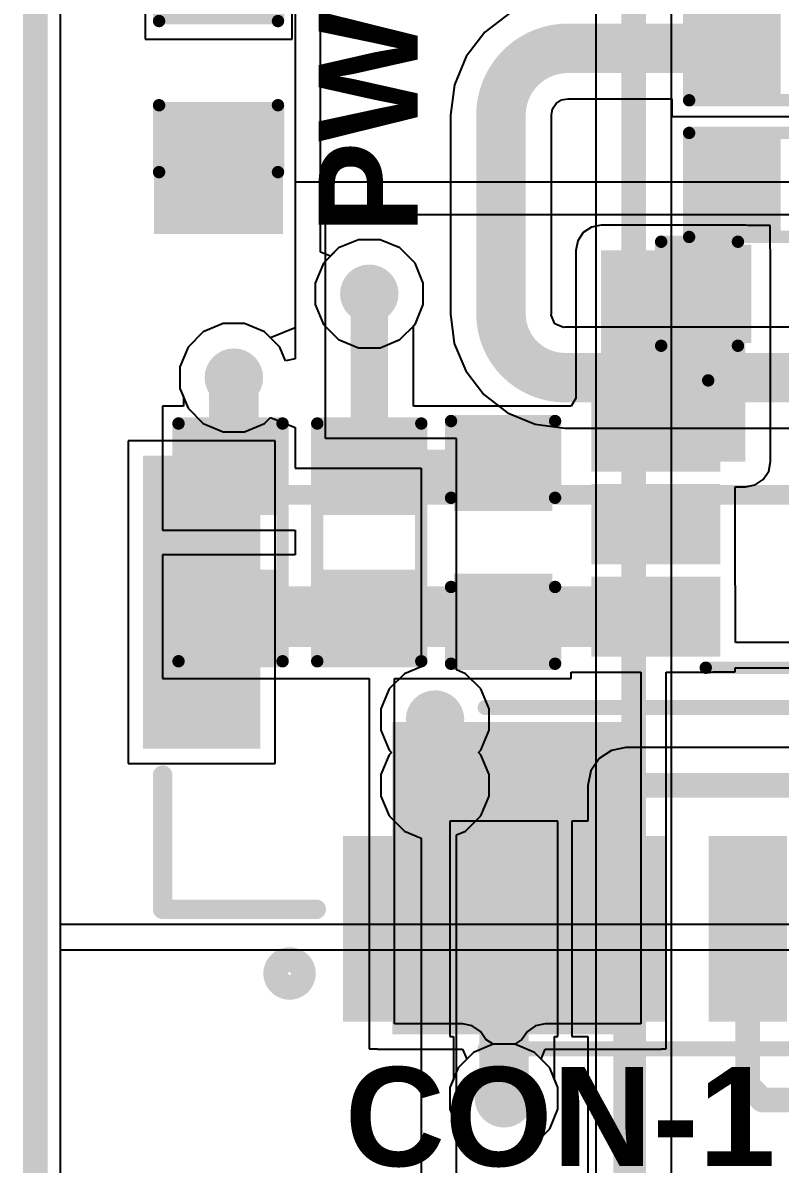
# Model space of a CAD drawing. Header units: inches. Extents: x -0.01 to 2.44, y -0.01 to 2.26.
# Drawn here: x -0.005 to 0.3007, y 0.9184 to 1.3793 of the extents above; entities that cross this region are included whole.
import ezdxf

# ---------------------------------------------------------------- set-up
doc = ezdxf.new("R2010")
doc.units = ezdxf.units.IN
doc.header["$MEASUREMENT"] = 0
for name, color, linetype in [('Board Outline', 216, 'Continuous'), ('Bottom Layer', 5, 'Continuous'), ('Bottom Overlay', 54, 'Continuous'), ('Bottom Paste', 16, 'Continuous'), ('Bottom Solder', 6, 'Continuous'), ('GROUND', 16, 'Continuous'), ('POWER', 76, 'Continuous'), ('SIGNAL1', 90, 'Continuous'), ('SIGNAL2', 156, 'Continuous'), ('Top Layer', 1, 'Continuous'), ('Top Overlay', 2, 'Continuous'), ('Top Paste', 8, 'Continuous'), ('Top Solder', 216, 'Continuous'), ('Via Holes', 16, 'Continuous')]:
    doc.layers.add(name, color=color, linetype=linetype)
doc.styles.add('Arial_Bold', font='', dxfattribs={"height": 0.2})
doc.styles.get('Arial_Bold').set_extended_font_data('Arial', bold=True)

# ---------------------------------------------------------------- blocks, each defined once
blk = doc.blocks.new('C____C_B_26')
at = {"layer": 'Bottom Layer'}
for points in [[(-0.1535433, 0.0590551), (-0.0590551, 0.0590551), (-0.0590551, -0.0590551), (-0.1535433, -0.0590551)], [(0.0590551, 0.0590551), (0.1535433, 0.0590551), (0.1535433, -0.0590551), (0.0590551, -0.0590551)]]:
    blk.add_hatch(color=5, dxfattribs=at).paths.add_polyline_path(points)
at = {"layer": 'Bottom Paste'}
for points in [[(-0.1535433, 0.0590551), (-0.0590551, 0.0590551), (-0.0590551, -0.0590551), (-0.1535433, -0.0590551)], [(0.0590551, 0.0590551), (0.1535433, 0.0590551), (0.1535433, -0.0590551), (0.0590551, -0.0590551)]]:
    blk.add_hatch(color=16, dxfattribs=at).paths.add_polyline_path(points)
at = {"layer": 'Bottom Solder'}
for points in [[(-0.1575433, 0.0630551), (-0.0550551, 0.0630551), (-0.0550551, -0.0630551), (-0.1575433, -0.0630551)], [(0.0550551, 0.0630551), (0.1575433, 0.0630551), (0.1575433, -0.0630551), (0.0550551, -0.0630551)]]:
    blk.add_hatch(color=6, dxfattribs=at).paths.add_polyline_path(points)
at = {"layer": 'Bottom Overlay'}
for points, const_width in [([(0.1200787, 0.0688976), (-0.1190974, 0.0688976)], 0.006), ([(-0.1759292, 0.0090157), (-0.1759292, -0.0169843)], 0.005), ([(-0.1629292, -0.0029843), (-0.1889292, -0.0029843)], 0.005), ([(0.1200787, -0.0688976), (-0.1190974, -0.0688976)], 0.006)]:
    blk.add_lwpolyline(points, dxfattribs=dict(at, const_width=const_width))
for points, const_width in [([(-0.1205974, 0.0688976, 1), (-0.1175974, 0.0688976, 1)], 0.003), ([(0.1185787, 0.0688976, 1), (0.1215787, 0.0688976, 1)], 0.003), ([(-0.1771792, 0.0090157, 1), (-0.1746792, 0.0090157, 1)], 0.0025), ([(-0.1901792, -0.0029843, 1), (-0.1876792, -0.0029843, 1)], 0.0025), ([(-0.1641792, -0.0029843, 1), (-0.1616792, -0.0029843, 1)], 0.0025), ([(-0.1771792, -0.0169843, 1), (-0.1746792, -0.0169843, 1)], 0.0025), ([(-0.1205974, -0.0688976, 1), (-0.1175974, -0.0688976, 1)], 0.003), ([(0.1185787, -0.0688976, 1), (0.1215787, -0.0688976, 1)], 0.003)]:
    blk.add_lwpolyline(points, format="xyb", close=True, dxfattribs=dict(at, const_width=const_width))
blk = doc.blocks.new('SOT_23_6_THIN_B_33')
at = {"layer": 'Bottom Layer'}
for points in [[(-0.07322825, 0.0496063), (-0.02913375, 0.0496063), (-0.02913375, 0.0251969), (-0.07322825, 0.0251969)], [(0.02913395, 0.0496063), (0.07322845, 0.0496063), (0.07322845, 0.0251969), (0.02913395, 0.0251969)], [(-0.07322825, 0.0122047), (-0.02913375, 0.0122047), (-0.02913375, -0.0122047), (-0.07322825, -0.0122047)], [(0.02913395, 0.0122047), (0.07322845, 0.0122047), (0.07322845, -0.0122047), (0.02913395, -0.0122047)], [(-0.07322825, -0.0251969), (-0.02913375, -0.0251969), (-0.02913375, -0.0496063), (-0.07322825, -0.0496063)], [(0.02913395, -0.0251969), (0.07322845, -0.0251969), (0.07322845, -0.0496063), (0.02913395, -0.0496063)]]:
    blk.add_hatch(color=5, dxfattribs=at).paths.add_polyline_path(points)
at = {"layer": 'Bottom Paste'}
for points in [[(-0.07322825, 0.0496063), (-0.02913375, 0.0496063), (-0.02913375, 0.0251969), (-0.07322825, 0.0251969)], [(0.02913395, 0.0496063), (0.07322845, 0.0496063), (0.07322845, 0.0251969), (0.02913395, 0.0251969)], [(-0.07322825, 0.0122047), (-0.02913375, 0.0122047), (-0.02913375, -0.0122047), (-0.07322825, -0.0122047)], [(0.02913395, 0.0122047), (0.07322845, 0.0122047), (0.07322845, -0.0122047), (0.02913395, -0.0122047)], [(-0.07322825, -0.0251969), (-0.02913375, -0.0251969), (-0.02913375, -0.0496063), (-0.07322825, -0.0496063)], [(0.02913395, -0.0251969), (0.07322845, -0.0251969), (0.07322845, -0.0496063), (0.02913395, -0.0496063)]]:
    blk.add_hatch(color=16, dxfattribs=at).paths.add_polyline_path(points)
at = {"layer": 'Bottom Solder'}
for points in [[(-0.07722825, 0.0536063), (-0.02513375, 0.0536063), (-0.02513375, 0.0211969), (-0.07722825, 0.0211969)], [(0.02513395, 0.0536063), (0.07722845, 0.0536063), (0.07722845, 0.0211969), (0.02513395, 0.0211969)], [(-0.07722825, 0.0162047), (-0.02513375, 0.0162047), (-0.02513375, -0.0162047), (-0.07722825, -0.0162047)], [(0.02513395, 0.0162047), (0.07722845, 0.0162047), (0.07722845, -0.0162047), (0.02513395, -0.0162047)], [(-0.07722825, -0.0211969), (-0.02513375, -0.0211969), (-0.02513375, -0.0536063), (-0.07722825, -0.0536063)], [(0.02513395, -0.0211969), (0.07722845, -0.0211969), (0.07722845, -0.0536063), (0.02513395, -0.0536063)]]:
    blk.add_hatch(color=6, dxfattribs=at).paths.add_polyline_path(points)
at = {"layer": 'Bottom Overlay', "const_width": 0.005}
for points in [[(0.0310001, 0.058), (-0.0299999, 0.058)], [(-0.079, -0.038), (-0.084, -0.033)], [(-0.084, -0.033), (-0.084, -0.043)], [(-0.079, -0.038), (-0.084, -0.043)], [(0.03, -0.058), (-0.0299999, -0.058)]]:
    blk.add_lwpolyline(points, dxfattribs=at)
at = {"layer": 'Bottom Overlay', "const_width": 0.0025}
for points in [[(-0.0312499, 0.058, 1), (-0.0287499, 0.058, 1)], [(0.0297501, 0.058, 1), (0.0322501, 0.058, 1)], [(-0.08525, -0.033, 1), (-0.08275, -0.033, 1)], [(-0.08525, -0.033, 1), (-0.08275, -0.033, 1)], [(-0.08025, -0.038, 1), (-0.07775, -0.038, 1)], [(-0.08025, -0.038, 1), (-0.07775, -0.038, 1)], [(-0.08525, -0.043, 1), (-0.08275, -0.043, 1)], [(-0.08525, -0.043, 1), (-0.08275, -0.043, 1)], [(-0.0312499, -0.058, 1), (-0.0287499, -0.058, 1)], [(0.02875, -0.058, 1), (0.03125, -0.058, 1)]]:
    blk.add_lwpolyline(points, format="xyb", close=True, dxfattribs=at)
blk = doc.blocks.new('R___0603_61')
at = {"layer": 'Top Layer'}
for points in [[(-0.015, 0.0175), (-0.015, -0.0175), (-0.045, -0.0175), (-0.045, 0.0175)], [(0.045, 0.0175), (0.045, -0.0175), (0.015, -0.0175), (0.015, 0.0175)]]:
    blk.add_hatch(color=1, dxfattribs=at).paths.add_polyline_path(points)
at = {"layer": 'Top Paste'}
for points in [[(-0.015, 0.0175), (-0.015, -0.0175), (-0.045, -0.0175), (-0.045, 0.0175)], [(0.045, 0.0175), (0.045, -0.0175), (0.015, -0.0175), (0.015, 0.0175)]]:
    blk.add_hatch(color=8, dxfattribs=at).paths.add_polyline_path(points)
at = {"layer": 'Top Solder'}
for points in [[(-0.011, 0.0215), (-0.011, -0.0215), (-0.049, -0.0215), (-0.049, 0.0215)], [(0.049, 0.0215), (0.049, -0.0215), (0.011, -0.0215), (0.011, 0.0215)]]:
    blk.add_hatch(color=216, dxfattribs=at).paths.add_polyline_path(points)
at = {"layer": 'Top Overlay', "const_width": 0.005}
for points in [[(-0.048, 0.021), (-0.048, -0.021)], [(0.048, 0.021), (-0.048, 0.021)], [(0.048, 0.021), (0.048, -0.021)], [(0.048, -0.021), (-0.048, -0.021)]]:
    blk.add_lwpolyline(points, dxfattribs=at)
at = {"layer": 'Top Overlay', "const_width": 0.0025}
for points in [[(-0.04925, 0.021, 1), (-0.04675, 0.021, 1)], [(-0.04925, 0.021, 1), (-0.04675, 0.021, 1)], [(0.04675, 0.021, 1), (0.04925, 0.021, 1)], [(0.04675, 0.021, 1), (0.04925, 0.021, 1)], [(-0.04925, -0.021, 1), (-0.04675, -0.021, 1)], [(-0.04925, -0.021, 1), (-0.04675, -0.021, 1)], [(0.04675, -0.021, 1), (0.04925, -0.021, 1)], [(0.04675, -0.021, 1), (0.04925, -0.021, 1)]]:
    blk.add_lwpolyline(points, format="xyb", close=True, dxfattribs=at)
blk = doc.blocks.new('R___0603_62')
at = {"layer": 'Top Layer'}
for points in [[(-0.015, 0.0175), (-0.015, -0.0175), (-0.045, -0.0175), (-0.045, 0.0175)], [(0.045, 0.0175), (0.045, -0.0175), (0.015, -0.0175), (0.015, 0.0175)]]:
    blk.add_hatch(color=1, dxfattribs=at).paths.add_polyline_path(points)
at = {"layer": 'Top Paste'}
for points in [[(-0.015, 0.0175), (-0.015, -0.0175), (-0.045, -0.0175), (-0.045, 0.0175)], [(0.045, 0.0175), (0.045, -0.0175), (0.015, -0.0175), (0.015, 0.0175)]]:
    blk.add_hatch(color=8, dxfattribs=at).paths.add_polyline_path(points)
at = {"layer": 'Top Solder'}
for points in [[(-0.011, 0.0215), (-0.011, -0.0215), (-0.049, -0.0215), (-0.049, 0.0215)], [(0.049, 0.0215), (0.049, -0.0215), (0.011, -0.0215), (0.011, 0.0215)]]:
    blk.add_hatch(color=216, dxfattribs=at).paths.add_polyline_path(points)
at = {"layer": 'Top Overlay', "const_width": 0.005}
for points in [[(-0.048, 0.021), (-0.048, -0.021)], [(0.048, 0.021), (-0.048, 0.021)], [(0.048, 0.021), (0.048, -0.021)], [(0.048, -0.021), (-0.048, -0.021)]]:
    blk.add_lwpolyline(points, dxfattribs=at)
at = {"layer": 'Top Overlay', "const_width": 0.0025}
for points in [[(-0.04925, 0.021, 1), (-0.04675, 0.021, 1)], [(-0.04925, 0.021, 1), (-0.04675, 0.021, 1)], [(0.04675, 0.021, 1), (0.04925, 0.021, 1)], [(0.04675, 0.021, 1), (0.04925, 0.021, 1)], [(-0.04925, -0.021, 1), (-0.04675, -0.021, 1)], [(-0.04925, -0.021, 1), (-0.04675, -0.021, 1)], [(0.04675, -0.021, 1), (0.04925, -0.021, 1)], [(0.04675, -0.021, 1), (0.04925, -0.021, 1)]]:
    blk.add_lwpolyline(points, format="xyb", close=True, dxfattribs=at)
blk = doc.blocks.new('R___0603_B_74')
at = {"layer": 'Bottom Layer'}
for points in [[(-0.045, -0.0175), (-0.045, 0.0175), (-0.015, 0.0175), (-0.015, -0.0175)], [(0.015, -0.0175), (0.015, 0.0175), (0.045, 0.0175), (0.045, -0.0175)]]:
    blk.add_hatch(color=5, dxfattribs=at).paths.add_polyline_path(points)
at = {"layer": 'Bottom Paste'}
for points in [[(-0.045, -0.0175), (-0.045, 0.0175), (-0.015, 0.0175), (-0.015, -0.0175)], [(0.015, -0.0175), (0.015, 0.0175), (0.045, 0.0175), (0.045, -0.0175)]]:
    blk.add_hatch(color=16, dxfattribs=at).paths.add_polyline_path(points)
at = {"layer": 'Bottom Solder'}
for points in [[(-0.049, -0.0215), (-0.049, 0.0215), (-0.011, 0.0215), (-0.011, -0.0215)], [(0.011, -0.0215), (0.011, 0.0215), (0.049, 0.0215), (0.049, -0.0215)]]:
    blk.add_hatch(color=6, dxfattribs=at).paths.add_polyline_path(points)
at = {"layer": 'Bottom Overlay', "const_width": 0.005}
for points in [[(-0.048, 0.021), (-0.048, -0.021)], [(-0.048, 0.021), (0.048, 0.021)], [(0.048, 0.021), (0.048, -0.021)], [(-0.048, -0.021), (0.048, -0.021)]]:
    blk.add_lwpolyline(points, dxfattribs=at)
at = {"layer": 'Bottom Overlay', "const_width": 0.0025}
for points in [[(-0.04925, 0.021, 1), (-0.04675, 0.021, 1)], [(-0.04925, 0.021, 1), (-0.04675, 0.021, 1)], [(0.04675, 0.021, 1), (0.04925, 0.021, 1)], [(0.04675, 0.021, 1), (0.04925, 0.021, 1)], [(-0.04925, -0.021, 1), (-0.04675, -0.021, 1)], [(-0.04925, -0.021, 1), (-0.04675, -0.021, 1)], [(0.04675, -0.021, 1), (0.04925, -0.021, 1)], [(0.04675, -0.021, 1), (0.04925, -0.021, 1)]]:
    blk.add_lwpolyline(points, format="xyb", close=True, dxfattribs=at)
blk = doc.blocks.new('R___0603_B_75')
at = {"layer": 'Bottom Layer'}
for points in [[(-0.045, -0.0175), (-0.045, 0.0175), (-0.015, 0.0175), (-0.015, -0.0175)], [(0.015, -0.0175), (0.015, 0.0175), (0.045, 0.0175), (0.045, -0.0175)]]:
    blk.add_hatch(color=5, dxfattribs=at).paths.add_polyline_path(points)
at = {"layer": 'Bottom Paste'}
for points in [[(-0.045, -0.0175), (-0.045, 0.0175), (-0.015, 0.0175), (-0.015, -0.0175)], [(0.015, -0.0175), (0.015, 0.0175), (0.045, 0.0175), (0.045, -0.0175)]]:
    blk.add_hatch(color=16, dxfattribs=at).paths.add_polyline_path(points)
at = {"layer": 'Bottom Solder'}
for points in [[(-0.049, -0.0215), (-0.049, 0.0215), (-0.011, 0.0215), (-0.011, -0.0215)], [(0.011, -0.0215), (0.011, 0.0215), (0.049, 0.0215), (0.049, -0.0215)]]:
    blk.add_hatch(color=6, dxfattribs=at).paths.add_polyline_path(points)
at = {"layer": 'Bottom Overlay', "const_width": 0.005}
for points in [[(-0.048, 0.021), (-0.048, -0.021)], [(-0.048, 0.021), (0.048, 0.021)], [(0.048, 0.021), (0.048, -0.021)], [(-0.048, -0.021), (0.048, -0.021)]]:
    blk.add_lwpolyline(points, dxfattribs=at)
at = {"layer": 'Bottom Overlay', "const_width": 0.0025}
for points in [[(-0.04925, 0.021, 1), (-0.04675, 0.021, 1)], [(-0.04925, 0.021, 1), (-0.04675, 0.021, 1)], [(0.04675, 0.021, 1), (0.04925, 0.021, 1)], [(0.04675, 0.021, 1), (0.04925, 0.021, 1)], [(-0.04925, -0.021, 1), (-0.04675, -0.021, 1)], [(-0.04925, -0.021, 1), (-0.04675, -0.021, 1)], [(0.04675, -0.021, 1), (0.04925, -0.021, 1)], [(0.04675, -0.021, 1), (0.04925, -0.021, 1)]]:
    blk.add_lwpolyline(points, format="xyb", close=True, dxfattribs=at)
blk = doc.blocks.new('BM04B_GHS_TBT_99')
at = {"layer": 'Top Layer'}
for points in [[(-0.0856299, 0.12499995), (-0.0620079, 0.12499995), (-0.0620079, 0.05807085), (-0.0856299, 0.05807085)], [(-0.0364173, 0.12499995), (-0.0127953, 0.12499995), (-0.0127953, 0.05807085), (-0.0364173, 0.05807085)], [(0.0127953, 0.12499995), (0.0364173, 0.12499995), (0.0364173, 0.05807085), (0.0127953, 0.05807085)], [(0.0620079, 0.12499995), (0.0856299, 0.12499995), (0.0856299, 0.05807085), (0.0620079, 0.05807085)], [(-0.16633855, 0.0147638), (-0.12696845, 0.0147638), (-0.12696845, -0.0954724), (-0.16633855, -0.0954724)], [(0.12696845, 0.0147638), (0.16633855, 0.0147638), (0.16633855, -0.0954724), (0.12696845, -0.0954724)]]:
    blk.add_hatch(color=1, dxfattribs=at).paths.add_polyline_path(points)
at = {"layer": 'Top Paste'}
for points in [[(-0.0856299, 0.12499995), (-0.0620079, 0.12499995), (-0.0620079, 0.05807085), (-0.0856299, 0.05807085)], [(-0.0364173, 0.12499995), (-0.0127953, 0.12499995), (-0.0127953, 0.05807085), (-0.0364173, 0.05807085)], [(0.0127953, 0.12499995), (0.0364173, 0.12499995), (0.0364173, 0.05807085), (0.0127953, 0.05807085)], [(0.0620079, 0.12499995), (0.0856299, 0.12499995), (0.0856299, 0.05807085), (0.0620079, 0.05807085)], [(-0.16633855, 0.0147638), (-0.12696845, 0.0147638), (-0.12696845, -0.0954724), (-0.16633855, -0.0954724)], [(0.12696845, 0.0147638), (0.16633855, 0.0147638), (0.16633855, -0.0954724), (0.12696845, -0.0954724)]]:
    blk.add_hatch(color=8, dxfattribs=at).paths.add_polyline_path(points)
at = {"layer": 'Top Solder'}
for points in [[(-0.0896299, 0.12899995), (-0.0580079, 0.12899995), (-0.0580079, 0.05407085), (-0.0896299, 0.05407085)], [(-0.0404173, 0.12899995), (-0.0087953, 0.12899995), (-0.0087953, 0.05407085), (-0.0404173, 0.05407085)], [(0.0087953, 0.12899995), (0.0404173, 0.12899995), (0.0404173, 0.05407085), (0.0087953, 0.05407085)], [(0.0580079, 0.12899995), (0.0896299, 0.12899995), (0.0896299, 0.05407085), (0.0580079, 0.05407085)], [(-0.17033855, 0.0187638), (-0.12296845, 0.0187638), (-0.12296845, -0.0994724), (-0.17033855, -0.0994724)], [(0.12296845, 0.0187638), (0.17033855, 0.0187638), (0.17033855, -0.0994724), (0.12296845, -0.0994724)]]:
    blk.add_hatch(color=216, dxfattribs=at).paths.add_polyline_path(points)
at = {"layer": 'Top Overlay', "const_width": 0.007874}
for points in [[(-0.1003937, 0.0836614), (-0.1624016, 0.0836614)], [(-0.1624016, 0.0836614), (-0.1624016, 0.0295276)], [(0.1624016, 0.0836614), (0.1003937, 0.0836614)], [(0.1624016, 0.0836614), (0.1624016, 0.0295276)], [(0.1122047, -0.0836614), (-0.1122047, -0.0836614)]]:
    blk.add_lwpolyline(points, dxfattribs=at)
at = {"layer": 'Top Overlay', "const_width": 0.003937}
for points in [[(-0.1643701, 0.0836614, 1), (-0.1604331, 0.0836614, 1)], [(-0.1643701, 0.0836614, 1), (-0.1604331, 0.0836614, 1)], [(-0.1023622, 0.0836614, 1), (-0.0984252, 0.0836614, 1)], [(0.0984252, 0.0836614, 1), (0.1023622, 0.0836614, 1)], [(0.1604331, 0.0836614, 1), (0.1643701, 0.0836614, 1)], [(0.1604331, 0.0836614, 1), (0.1643701, 0.0836614, 1)], [(-0.1643701, 0.0295276, 1), (-0.1604331, 0.0295276, 1)], [(0.1604331, 0.0295276, 1), (0.1643701, 0.0295276, 1)], [(-0.1141732, -0.0836614, 1), (-0.1102362, -0.0836614, 1)], [(0.1102362, -0.0836614, 1), (0.1141732, -0.0836614, 1)]]:
    blk.add_lwpolyline(points, format="xyb", close=True, dxfattribs=at)
blk = doc.blocks.new('LED_0603_105')
at = {"layer": 'Top Layer'}
for points in [[(-0.03937, 0.01968505), (-0.019685, 0.01968505), (-0.019685, -0.01968505), (-0.03937, -0.01968505)], [(0.0196851, 0.01968505), (0.0393701, 0.01968505), (0.0393701, -0.01968505), (0.0196851, -0.01968505)]]:
    blk.add_hatch(color=1, dxfattribs=at).paths.add_polyline_path(points)
at = {"layer": 'Top Overlay'}
blk.add_hatch(color=2, dxfattribs=at).paths.add_polyline_path([(0.0439998, -0.0259982), (0.0689996, -0.0259982), (0.0689996, 0.0260018), (0.0439998, 0.0260018)])
at = {"layer": 'Top Paste'}
for points in [[(-0.03937, 0.01968505), (-0.019685, 0.01968505), (-0.019685, -0.01968505), (-0.03937, -0.01968505)], [(0.0196851, 0.01968505), (0.0393701, 0.01968505), (0.0393701, -0.01968505), (0.0196851, -0.01968505)]]:
    blk.add_hatch(color=8, dxfattribs=at).paths.add_polyline_path(points)
at = {"layer": 'Top Solder'}
for points in [[(-0.04337, 0.02368505), (-0.015685, 0.02368505), (-0.015685, -0.02368505), (-0.04337, -0.02368505)], [(0.0156851, 0.02368505), (0.0433701, 0.02368505), (0.0433701, -0.02368505), (0.0156851, -0.02368505)]]:
    blk.add_hatch(color=216, dxfattribs=at).paths.add_polyline_path(points)
at = {"layer": 'Top Overlay', "const_width": 0.005}
for points in [[(-0.044, -0.0240001), (-0.044, 0.0240001)], [(-0.017, 0.024), (-0.044, 0.0240001)], [(0.0440001, 0.024), (0.017, 0.024)], [(0.0440001, -0.024), (0.0440001, 0.024)], [(-0.044, -0.0240001), (-0.017, -0.024)], [(0.0440001, -0.024), (0.017, -0.024)]]:
    blk.add_lwpolyline(points, dxfattribs=at)
at = {"layer": 'Top Overlay', "const_width": 0.0025}
for points in [[(-0.04525, 0.0240001, 1), (-0.04275, 0.0240001, 1)], [(-0.04525, 0.0240001, 1), (-0.04275, 0.0240001, 1)], [(-0.01825, 0.024, 1), (-0.01575, 0.024, 1)], [(0.01575, 0.024, 1), (0.01825, 0.024, 1)], [(0.0427501, 0.024, 1), (0.0452501, 0.024, 1)], [(0.0427501, 0.024, 1), (0.0452501, 0.024, 1)], [(-0.04525, -0.0240001, 1), (-0.04275, -0.0240001, 1)], [(-0.04525, -0.0240001, 1), (-0.04275, -0.0240001, 1)], [(-0.01825, -0.024, 1), (-0.01575, -0.024, 1)], [(0.01575, -0.024, 1), (0.01825, -0.024, 1)], [(0.0427501, -0.024, 1), (0.0452501, -0.024, 1)], [(0.0427501, -0.024, 1), (0.0452501, -0.024, 1)]]:
    blk.add_lwpolyline(points, format="xyb", close=True, dxfattribs=at)
blk = doc.blocks.new('C___0603_B_132')
at = {"layer": 'Bottom Layer'}
for points in [[(-0.045, -0.0175), (-0.045, 0.0175), (-0.015, 0.0175), (-0.015, -0.0175)], [(0.015, -0.0175), (0.015, 0.0175), (0.045, 0.0175), (0.045, -0.0175)]]:
    blk.add_hatch(color=5, dxfattribs=at).paths.add_polyline_path(points)
at = {"layer": 'Bottom Paste'}
for points in [[(-0.045, -0.0175), (-0.045, 0.0175), (-0.015, 0.0175), (-0.015, -0.0175)], [(0.015, -0.0175), (0.015, 0.0175), (0.045, 0.0175), (0.045, -0.0175)]]:
    blk.add_hatch(color=16, dxfattribs=at).paths.add_polyline_path(points)
at = {"layer": 'Bottom Solder'}
for points in [[(-0.0473622, -0.0198622), (-0.0473622, 0.0198622), (-0.0126378, 0.0198622), (-0.0126378, -0.0198622)], [(0.0126378, -0.0198622), (0.0126378, 0.0198622), (0.0473622, 0.0198622), (0.0473622, -0.0198622)]]:
    blk.add_hatch(color=6, dxfattribs=at).paths.add_polyline_path(points)
at = {"layer": 'Bottom Overlay', "const_width": 0.005}
for points in [[(-0.049, 0.021), (-0.018, 0.021)], [(-0.049, 0.021), (-0.049, -0.021)], [(0.018, 0.021), (0.049, 0.021)], [(0.049, 0.021), (0.049, -0.021)], [(-0.049, -0.021), (-0.018, -0.021)], [(0.018, -0.021), (0.049, -0.021)]]:
    blk.add_lwpolyline(points, dxfattribs=at)
at = {"layer": 'Bottom Overlay', "const_width": 0.0025}
for points in [[(-0.05025, 0.021, 1), (-0.04775, 0.021, 1)], [(-0.05025, 0.021, 1), (-0.04775, 0.021, 1)], [(-0.01925, 0.021, 1), (-0.01675, 0.021, 1)], [(0.01675, 0.021, 1), (0.01925, 0.021, 1)], [(0.04775, 0.021, 1), (0.05025, 0.021, 1)], [(0.04775, 0.021, 1), (0.05025, 0.021, 1)], [(-0.05025, -0.021, 1), (-0.04775, -0.021, 1)], [(-0.05025, -0.021, 1), (-0.04775, -0.021, 1)], [(-0.01925, -0.021, 1), (-0.01675, -0.021, 1)], [(0.01675, -0.021, 1), (0.01925, -0.021, 1)], [(0.04775, -0.021, 1), (0.05025, -0.021, 1)], [(0.04775, -0.021, 1), (0.05025, -0.021, 1)]]:
    blk.add_lwpolyline(points, format="xyb", close=True, dxfattribs=at)
blk = doc.blocks.new('C___0603_B_134')
at = {"layer": 'Bottom Layer'}
for points in [[(-0.045, -0.0175), (-0.045, 0.0175), (-0.015, 0.0175), (-0.015, -0.0175)], [(0.015, -0.0175), (0.015, 0.0175), (0.045, 0.0175), (0.045, -0.0175)]]:
    blk.add_hatch(color=5, dxfattribs=at).paths.add_polyline_path(points)
at = {"layer": 'Bottom Paste'}
for points in [[(-0.045, -0.0175), (-0.045, 0.0175), (-0.015, 0.0175), (-0.015, -0.0175)], [(0.015, -0.0175), (0.015, 0.0175), (0.045, 0.0175), (0.045, -0.0175)]]:
    blk.add_hatch(color=16, dxfattribs=at).paths.add_polyline_path(points)
at = {"layer": 'Bottom Solder'}
for points in [[(-0.0473622, -0.0198622), (-0.0473622, 0.0198622), (-0.0126378, 0.0198622), (-0.0126378, -0.0198622)], [(0.0126378, -0.0198622), (0.0126378, 0.0198622), (0.0473622, 0.0198622), (0.0473622, -0.0198622)]]:
    blk.add_hatch(color=6, dxfattribs=at).paths.add_polyline_path(points)
at = {"layer": 'Bottom Overlay', "const_width": 0.005}
for points in [[(-0.049, 0.021), (-0.018, 0.021)], [(-0.049, -0.021), (-0.049, 0.021)], [(0.018, 0.021), (0.049, 0.021)], [(0.049, -0.021), (0.049, 0.021)], [(-0.049, -0.021), (-0.018, -0.021)], [(0.018, -0.021), (0.049, -0.021)]]:
    blk.add_lwpolyline(points, dxfattribs=at)
at = {"layer": 'Bottom Overlay', "const_width": 0.0025}
for points in [[(-0.05025, 0.021, 1), (-0.04775, 0.021, 1)], [(-0.05025, 0.021, 1), (-0.04775, 0.021, 1)], [(-0.01925, 0.021, 1), (-0.01675, 0.021, 1)], [(0.01675, 0.021, 1), (0.01925, 0.021, 1)], [(0.04775, 0.021, 1), (0.05025, 0.021, 1)], [(0.04775, 0.021, 1), (0.05025, 0.021, 1)], [(-0.05025, -0.021, 1), (-0.04775, -0.021, 1)], [(-0.05025, -0.021, 1), (-0.04775, -0.021, 1)], [(-0.01925, -0.021, 1), (-0.01675, -0.021, 1)], [(0.01675, -0.021, 1), (0.01925, -0.021, 1)], [(0.04775, -0.021, 1), (0.05025, -0.021, 1)], [(0.04775, -0.021, 1), (0.05025, -0.021, 1)]]:
    blk.add_lwpolyline(points, format="xyb", close=True, dxfattribs=at)

msp = doc.modelspace()

# ---------------------------------------------------------------- hatches: boundary and pattern name
at = {"layer": 'Bottom Layer'}
for points in [[(0.2284409, 1.2020771), (0.2866693, 1.2020771), (0.2866693, 1.2873801), (0.2284409, 1.2873801)], [(0.0788474, 1.1272739), (0.2725354, 1.1272739), (0.2725354, 1.1516833), (0.0788474, 1.1516833)]]:
    msp.add_hatch(color=5, dxfattribs=at).paths.add_polyline_path(points)
h = msp.add_hatch(color=5, dxfattribs=at)
edge = h.paths.add_edge_path()
edge.add_arc((0.1348474, 1.2698802), 0.011811, 0, 360)
h = msp.add_hatch(color=5, dxfattribs=at)
edge = h.paths.add_edge_path()
edge.add_arc((0.0801891, 1.236), 0.011811, 0, 360)
h = msp.add_hatch(color=5, dxfattribs=at)
edge = h.paths.add_edge_path()
edge.add_arc((0.1613888, 1.0979353), 0.011811, 0, 360)
h = msp.add_hatch(color=5, dxfattribs=at)
edge = h.paths.add_edge_path()
edge.add_arc((0.1613888, 1.0713779), 0.011811, 0, 360)
h = msp.add_hatch(color=5, dxfattribs=at)
edge = h.paths.add_edge_path()
edge.add_arc((0.1892126, 0.945), 0.011811, 0, 360)
at = {"layer": 'GROUND'}
h = msp.add_hatch(color=16, dxfattribs=at)
edge = h.paths.add_edge_path()
edge.add_arc((0.1348474, 1.2698802), 0.011811, 0, 360)
h = msp.add_hatch(color=16, dxfattribs=at)
edge = h.paths.add_edge_path()
edge.add_arc((0.0801891, 1.236), 0.011811, 0, 360)
h = msp.add_hatch(color=16, dxfattribs=at)
edge = h.paths.add_edge_path()
edge.add_arc((0.1613888, 1.0979353), 0.011811, 0, 360)
h = msp.add_hatch(color=16, dxfattribs=at)
edge = h.paths.add_edge_path()
edge.add_arc((0.1613888, 1.0713779), 0.011811, 0, 360)
h = msp.add_hatch(color=16, dxfattribs=at)
edge = h.paths.add_edge_path()
edge.add_arc((0.1892126, 0.945), 0.011811, 0, 360)
at = {"layer": 'POWER'}
h = msp.add_hatch(color=76, dxfattribs=at)
edge = h.paths.add_edge_path()
edge.add_arc((0.1348474, 1.2698802), 0.011811, 0, 360)
h = msp.add_hatch(color=76, dxfattribs=at)
edge = h.paths.add_edge_path()
edge.add_arc((0.0801891, 1.236), 0.011811, 0, 360)
h = msp.add_hatch(color=76, dxfattribs=at)
edge = h.paths.add_edge_path()
edge.add_arc((0.1613888, 1.0979353), 0.011811, 0, 360)
h = msp.add_hatch(color=76, dxfattribs=at)
edge = h.paths.add_edge_path()
edge.add_arc((0.1613888, 1.0713779), 0.011811, 0, 360)
h = msp.add_hatch(color=76, dxfattribs=at)
edge = h.paths.add_edge_path()
edge.add_arc((0.1892126, 0.945), 0.011811, 0, 360)
at = {"layer": 'SIGNAL1'}
h = msp.add_hatch(color=90, dxfattribs=at)
edge = h.paths.add_edge_path()
edge.add_arc((0.1348474, 1.2698802), 0.011811, 0, 360)
h = msp.add_hatch(color=90, dxfattribs=at)
edge = h.paths.add_edge_path()
edge.add_arc((0.0801891, 1.236), 0.011811, 0, 360)
h = msp.add_hatch(color=90, dxfattribs=at)
edge = h.paths.add_edge_path()
edge.add_arc((0.1613888, 1.0979353), 0.011811, 0, 360)
h = msp.add_hatch(color=90, dxfattribs=at)
edge = h.paths.add_edge_path()
edge.add_arc((0.1613888, 1.0713779), 0.011811, 0, 360)
h = msp.add_hatch(color=90, dxfattribs=at)
edge = h.paths.add_edge_path()
edge.add_arc((0.1892126, 0.945), 0.011811, 0, 360)
at = {"layer": 'SIGNAL2'}
h = msp.add_hatch(color=156, dxfattribs=at)
edge = h.paths.add_edge_path()
edge.add_arc((0.1348474, 1.2698802), 0.011811, 0, 360)
h = msp.add_hatch(color=156, dxfattribs=at)
edge = h.paths.add_edge_path()
edge.add_arc((0.0801891, 1.236), 0.011811, 0, 360)
h = msp.add_hatch(color=156, dxfattribs=at)
edge = h.paths.add_edge_path()
edge.add_arc((0.1613888, 1.0979353), 0.011811, 0, 360)
h = msp.add_hatch(color=156, dxfattribs=at)
edge = h.paths.add_edge_path()
edge.add_arc((0.1613888, 1.0713779), 0.011811, 0, 360)
h = msp.add_hatch(color=156, dxfattribs=at)
edge = h.paths.add_edge_path()
edge.add_arc((0.1892126, 0.945), 0.011811, 0, 360)
at = {"layer": 'Top Layer'}
h = msp.add_hatch(color=1, dxfattribs=at)
edge = h.paths.add_edge_path()
edge.add_arc((0.1348474, 1.2698802), 0.011811, 0, 360)
h = msp.add_hatch(color=1, dxfattribs=at)
edge = h.paths.add_edge_path()
edge.add_arc((0.0801891, 1.236), 0.011811, 0, 360)
h = msp.add_hatch(color=1, dxfattribs=at)
edge = h.paths.add_edge_path()
edge.add_arc((0.1613888, 1.0979353), 0.011811, 0, 360)
h = msp.add_hatch(color=1, dxfattribs=at)
edge = h.paths.add_edge_path()
edge.add_arc((0.1613888, 1.0713779), 0.011811, 0, 360)
h = msp.add_hatch(color=1, dxfattribs=at)
edge = h.paths.add_edge_path()
edge.add_arc((0.1892126, 0.945), 0.011811, 0, 360)
at = {"layer": 'Via Holes'}
h = msp.add_hatch(color=7, dxfattribs=at)
edge = h.paths.add_edge_path()
edge.add_arc((0.1348474, 1.2698802), 0.0059055, 0, 360)
h = msp.add_hatch(color=7, dxfattribs=at)
edge = h.paths.add_edge_path()
edge.add_arc((0.0801891, 1.236), 0.0059055, 0, 360)
h = msp.add_hatch(color=7, dxfattribs=at)
edge = h.paths.add_edge_path()
edge.add_arc((0.1613888, 1.0979353), 0.0059055, 0, 360)
h = msp.add_hatch(color=7, dxfattribs=at)
edge = h.paths.add_edge_path()
edge.add_arc((0.1613888, 1.0713779), 0.0059055, 0, 360)
h = msp.add_hatch(color=7, dxfattribs=at)
edge = h.paths.add_edge_path()
edge.add_arc((0.1892126, 0.945), 0.0059055, 0, 360)

# ---------------------------------------------------------------- linework, layer by layer
at = {"layer": 'Board Outline', "const_width": 0.01}
msp.add_lwpolyline([(0, 0), (0, 1.8503937)], dxfattribs=at)
at = {"layer": 'Bottom Layer'}
for p, q in [((0.0101954, 0.845), (0.0101954, 1.8401983)), ((0.105, 1.5800101), (0.105, 1.2435487)), ((0.1151959, 1.286731), (0.1151959, 1.5717112)), ((0.2245391, 1.2968), (0.2212313, 1.2945898)), ((0.2284409, 1.2975761), (0.2245391, 1.2968)), ((0.2866694, 1.2975761), (0.2284409, 1.2975761)), ((0.2876543, 1.2973802), (0.2866694, 1.2975761)), ((0.2966694, 1.2973802), (0.2876543, 1.2973802)), ((0.2966694, 1.2883651), (0.2966694, 1.2973802)), ((0.1305089, 1.2916912), (0.1224925, 1.2883707)), ((0.1391859, 1.2916912), (0.1305089, 1.2916912)), ((0.1472023, 1.2883707), (0.1391859, 1.2916912)), ((0.2190211, 1.291282), (0.218245, 1.2873802)), ((0.2212313, 1.2945898), (0.2190211, 1.291282)), ((0.1191959, 1.2850741), (0.1151959, 1.286731)), ((0.1224925, 1.2883707), (0.1191959, 1.2850741)), ((0.1533379, 1.2822351), (0.1472023, 1.2883707)), ((0.218245, 1.2873802), (0.218245, 1.2276939)), ((0.2968653, 1.2873802), (0.2966694, 1.2883651)), ((0.2968653, 1.2020771), (0.2968653, 1.2873802)), ((0.1566584, 1.2742187), (0.1533379, 1.2822351)), ((0.1566584, 1.2655417), (0.1566584, 1.2742187)), ((0.1533379, 1.2575253), (0.1566584, 1.2655417)), ((0.0678342, 1.2544905), (0.0616986, 1.2483549)), ((0.0758506, 1.257811), (0.0678342, 1.2544905)), ((0.0845276, 1.257811), (0.0758506, 1.257811)), ((0.092544, 1.2544905), (0.0845276, 1.257811)), ((0.0986796, 1.2483549), (0.092544, 1.2544905)), ((0.1526902, 1.2568776), (0.1533379, 1.2575253)), ((0.1526902, 1.2244786), (0.1526902, 1.2568776)), ((0.0616986, 1.2483549), (0.0583781, 1.2403385)), ((0.101, 1.242753), (0.0986796, 1.2483549)), ((0.0583781, 1.2403385), (0.0583781, 1.2316615)), ((0.105, 1.2435487), (0.101, 1.242753)), ((0.0583781, 1.2316615), (0.0597973, 1.2282352)), ((0.0597973, 1.2282352), (0.0597973, 1.2244786)), ((0.218245, 1.2276939), (0.2163503, 1.2244786)), ((0.0597973, 1.2244786), (0.0513504, 1.2244786)), ((0.0513504, 1.2244786), (0.0513504, 1.1744786)), ((0.2163503, 1.2244786), (0.1526902, 1.2244786)), ((0.2960892, 1.1981753), (0.2968653, 1.2020771)), ((0.2905712, 1.1926573), (0.293879, 1.1948675)), ((0.293879, 1.1948675), (0.2960892, 1.1981753)), ((0.2825354, 1.1526687), (0.2825354, 1.1918812)), ((0.2825354, 1.1918812), (0.2866694, 1.1918812)), ((0.2866694, 1.1918812), (0.2905712, 1.1926573)), ((0.0513504, 1.1744786), (0.105, 1.1744786)), ((0.105, 1.1744786), (0.105, 1.1644786)), ((0.105, 1.1644786), (0.0513504, 1.1644786)), ((0.0513504, 1.1644786), (0.0513504, 1.1144786)), ((0.2827314, 1.1516833), (0.2825354, 1.1526687)), ((0.2827314, 1.1290761), (0.2827314, 1.1516833)), ((0.3206072, 1.1290761), (0.2827314, 1.1290761)), ((0.2163504, 1.1144786), (0.2163504, 1.117078)), ((0.2163504, 1.117078), (0.2445317, 1.117078)), ((0.2445317, 1.117078), (0.2445317, 0.975021)), ((0.2547276, 0.965), (0.2547276, 1.117078)), ((0.2547276, 1.117078), (0.2725355, 1.117078)), ((0.2725355, 1.117078), (0.2735204, 1.1172739)), ((0.2735204, 1.1172739), (0.2825354, 1.1172739)), ((0.2825354, 1.1172739), (0.2825354, 1.1188802)), ((0.2825354, 1.1188802), (0.4751182, 1.1188802)), ((0.0513504, 1.1144786), (0.1348504, 1.1144786)), ((0.1348504, 1.1144786), (0.1348504, 0.965)), ((0.1450463, 0.975021), (0.1450463, 1.1144786)), ((0.1450463, 1.1144786), (0.2163504, 1.1144786)), ((0.1725354, 0.975021), (0.1450463, 0.975021)), ((0.1764372, 0.9742449), (0.1725354, 0.975021)), ((0.179745, 0.9720347), (0.1764372, 0.9742449)), ((0.201988, 0.9742449), (0.1986803, 0.9720348)), ((0.2058898, 0.975021), (0.201988, 0.9742449)), ((0.2445317, 0.975021), (0.2058898, 0.975021)), ((0.1819551, 0.968727), (0.179745, 0.9720347)), ((0.1848742, 0.966811), (0.1819551, 0.968727)), ((0.1964701, 0.968727), (0.193551, 0.966811)), ((0.1986803, 0.9720348), (0.1964701, 0.968727)), ((0.1348504, 0.965), (0.1381261, 0.965)), ((0.1381261, 0.965), (0.1381261, 0.9648251)), ((0.1381261, 0.9648251), (0.1725354, 0.9648251)), ((0.1725354, 0.9648251), (0.1741923, 0.9608251)), ((0.193551, 0.966811), (0.1848742, 0.966811)), ((0.2042329, 0.9608251), (0.2058898, 0.9648251)), ((0.2058898, 0.9648251), (0.2526143, 0.9648251)), ((0.2526143, 0.9648251), (0.2526143, 0.965)), ((0.2526143, 0.965), (0.2547276, 0.965)), ((0.1741923, 0.9608251), (0.1707221, 0.9573549)), ((0.2077031, 0.9573549), (0.2042329, 0.9608251)), ((0.1707221, 0.9573549), (0.1674016, 0.9493385)), ((0.2110236, 0.9493385), (0.2077031, 0.9573549)), ((0.1674016, 0.9493385), (0.1674016, 0.9406615)), ((0.2110236, 0.9406615), (0.2110236, 0.9493385)), ((0.1674016, 0.9406615), (0.1707221, 0.9326451)), ((0.2077031, 0.9326451), (0.2110236, 0.9406615)), ((0.1707221, 0.9326451), (0.1768577, 0.9265095)), ((0.2015675, 0.9265095), (0.2077031, 0.9326451)), ((0.1768577, 0.9265095), (0.1848741, 0.923189)), ((0.1935511, 0.923189), (0.2015675, 0.9265095)), ((0.1848741, 0.923189), (0.1935511, 0.923189))]:
    msp.add_line(p, q, dxfattribs=at)
for points, const_width in [([(0.1348474, 1.1994766), (0.1348474, 1.2698802)], 0.015), ([(0.0801891, 1.2008183), (0.0801891, 1.236)], 0.02), ([(0.0788474, 1.1994766), (0.0801891, 1.2008183)], 0.01), ([(0.1348474, 1.1994766), (0.1348506, 1.1994734)], 0.015), ([(0.1348506, 1.1994734), (0.1888458, 1.1994734)], 0.015)]:
    msp.add_lwpolyline(points, dxfattribs=dict(at, const_width=const_width))
for points, const_width in [([(0.1310974, 1.2698802, 1), (0.1385974, 1.2698802, 1)], 0.0075), ([(0.0751891, 1.236, 1), (0.0851891, 1.236, 1)], 0.01), ([(0.0751891, 1.2008183, 1), (0.0851891, 1.2008183, 1)], 0.01), ([(0.0763474, 1.1994766, 1), (0.0813474, 1.1994766, 1)], 0.005), ([(0.0776891, 1.2008183, 1), (0.0826891, 1.2008183, 1)], 0.005), ([(0.1310974, 1.1994766, 1), (0.1385974, 1.1994766, 1)], 0.0075), ([(0.1310974, 1.1994766, 1), (0.1385974, 1.1994766, 1)], 0.0075), ([(0.1311006, 1.1994734, 1), (0.1386006, 1.1994734, 1)], 0.0075), ([(0.1311006, 1.1994734, 1), (0.1386006, 1.1994734, 1)], 0.0075), ([(0.1850958, 1.1994734, 1), (0.1925958, 1.1994734, 1)], 0.0075)]:
    msp.add_lwpolyline(points, format="xyb", close=True, dxfattribs=dict(at, const_width=const_width))
at = {"layer": 'GROUND'}
for p, q in [((0.0101954, 0.0101954), (0.0101954, 1.8401983)), ((0.1305089, 1.2916912), (0.1224925, 1.2883707)), ((0.1391859, 1.2916912), (0.1305089, 1.2916912)), ((0.1472023, 1.2883707), (0.1391859, 1.2916912)), ((0.1224925, 1.2883707), (0.1163569, 1.2822351)), ((0.1533379, 1.2822351), (0.1472023, 1.2883707)), ((0.1163569, 1.2822351), (0.1130364, 1.2742187)), ((0.1566584, 1.2742187), (0.1533379, 1.2822351)), ((0.1130364, 1.2742187), (0.1130364, 1.2655417)), ((0.1566584, 1.2655417), (0.1566584, 1.2742187)), ((0.1130364, 1.2655417), (0.1163569, 1.2575253)), ((0.1533379, 1.2575253), (0.1566584, 1.2655417)), ((0.1163569, 1.2575253), (0.1224925, 1.2513897)), ((0.1472023, 1.2513897), (0.1533379, 1.2575253)), ((0.1224925, 1.2513897), (0.1305089, 1.2480692)), ((0.1391859, 1.2480692), (0.1472023, 1.2513897)), ((0.1305089, 1.2480692), (0.1391859, 1.2480692)), ((0.1768577, 0.9634905), (0.1707221, 0.9573549)), ((0.1848741, 0.966811), (0.1768577, 0.9634905)), ((0.1935511, 0.966811), (0.1848741, 0.966811)), ((0.2015675, 0.9634905), (0.1935511, 0.966811)), ((0.2077031, 0.9573549), (0.2015675, 0.9634905)), ((0.1707221, 0.9573549), (0.1674016, 0.9493385)), ((0.2110236, 0.9493385), (0.2077031, 0.9573549)), ((0.1674016, 0.9493385), (0.1674016, 0.9406615)), ((0.2110236, 0.9406615), (0.2110236, 0.9493385)), ((0.1674016, 0.9406615), (0.1707221, 0.9326451)), ((0.2077031, 0.9326451), (0.2110236, 0.9406615)), ((0.1707221, 0.9326451), (0.1768577, 0.9265095)), ((0.2015675, 0.9265095), (0.2077031, 0.9326451)), ((0.1768577, 0.9265095), (0.1848741, 0.923189)), ((0.1935511, 0.923189), (0.2015675, 0.9265095)), ((0.1848741, 0.923189), (0.1935511, 0.923189))]:
    msp.add_line(p, q, dxfattribs=at)
at = {"layer": 'POWER'}
for p, q in [((0.0101954, 0.0101954), (0.0101954, 1.8401983)), ((0.3498851, 1.315), (0.105, 1.315)), ((0.105, 1.315), (0.105, 1.2561767)), ((0.1171236, 1.2114468), (0.1171236, 1.3018188)), ((0.1171236, 1.3018188), (0.3667857, 1.3018188)), ((0.0678342, 1.2544905), (0.0616986, 1.2483549)), ((0.0758506, 1.257811), (0.0678342, 1.2544905)), ((0.0845276, 1.257811), (0.0758506, 1.257811)), ((0.092544, 1.2544905), (0.0845276, 1.257811)), ((0.095, 1.2520345), (0.092544, 1.2544905)), ((0.105, 1.2561767), (0.095, 1.2520345)), ((0.0616986, 1.2483549), (0.0583781, 1.2403385)), ((0.0583781, 1.2403385), (0.0583781, 1.2316615)), ((0.0583781, 1.2316615), (0.0616986, 1.2236451)), ((0.0616986, 1.2236451), (0.0678342, 1.2175095)), ((0.0678342, 1.2175095), (0.0758506, 1.214189)), ((0.0845276, 1.214189), (0.092544, 1.2175095)), ((0.092544, 1.2175095), (0.095, 1.2199655)), ((0.095, 1.2199655), (0.105, 1.2158233)), ((0.0758506, 1.214189), (0.0845276, 1.214189)), ((0.105, 1.2158233), (0.105, 1.1994734)), ((0.17, 1.2114468), (0.1171236, 1.2114468)), ((0.17, 1.1179765), (0.17, 1.2114468)), ((0.105, 1.1994734), (0.1558504, 1.1994734)), ((0.1558504, 1.1994734), (0.1558504, 1.1192493)), ((0.1490339, 1.1164258), (0.1428983, 1.1102902)), ((0.1558504, 1.1192493), (0.1490339, 1.1164258)), ((0.1737437, 1.1164258), (0.17, 1.1179765)), ((0.1798793, 1.1102902), (0.1737437, 1.1164258)), ((0.1428983, 1.1102902), (0.1395778, 1.1022738)), ((0.1831998, 1.1022738), (0.1798793, 1.1102902)), ((0.1395778, 1.1022738), (0.1395778, 1.0935968)), ((0.1831998, 1.0935968), (0.1831998, 1.1022738)), ((0.1395778, 1.0935968), (0.1428983, 1.0855804)), ((0.1798793, 1.0855804), (0.1831998, 1.0935968)), ((0.1428983, 1.0837328), (0.1395778, 1.0757164)), ((0.1428983, 1.0855804), (0.1438221, 1.0846566)), ((0.1438221, 1.0846566), (0.1428983, 1.0837328)), ((0.1789555, 1.0846566), (0.1798793, 1.0855804)), ((0.1798793, 1.0837328), (0.1789555, 1.0846566)), ((0.1831998, 1.0757164), (0.1798793, 1.0837328)), ((0.1395778, 1.0757164), (0.1395778, 1.0670394)), ((0.1831998, 1.0670394), (0.1831998, 1.0757164)), ((0.1395778, 1.0670394), (0.1428983, 1.059023)), ((0.1798793, 1.059023), (0.1831998, 1.0670394)), ((0.1428983, 1.059023), (0.1490339, 1.0528874)), ((0.1737437, 1.0528874), (0.1798793, 1.059023)), ((0.1490339, 1.0528874), (0.1558504, 1.0500639)), ((0.17, 1.0513367), (0.1737437, 1.0528874)), ((0.17, 0.8843968), (0.17, 1.0513367)), ((0.1558504, 1.0500639), (0.1558504, 0.614177))]:
    msp.add_line(p, q, dxfattribs=at)
at = {"layer": 'SIGNAL1'}
for p, q in [((0.0101954, 0.0101954), (0.0101954, 1.8401983)), ((0.2262415, 1.4864485), (0.2262415, 0.3864448)), ((0.2568293, 0.6076607), (0.2568293, 1.4864485)), ((0.1305089, 1.2916912), (0.1224925, 1.2883707)), ((0.1391859, 1.2916912), (0.1305089, 1.2916912)), ((0.1472023, 1.2883707), (0.1391859, 1.2916912)), ((0.1224925, 1.2883707), (0.1163569, 1.2822351)), ((0.1533379, 1.2822351), (0.1472023, 1.2883707)), ((0.1163569, 1.2822351), (0.1130364, 1.2742187)), ((0.1566584, 1.2742187), (0.1533379, 1.2822351)), ((0.1130364, 1.2742187), (0.1130364, 1.2655417)), ((0.1566584, 1.2655417), (0.1566584, 1.2742187)), ((0.1130364, 1.2655417), (0.1163569, 1.2575253)), ((0.1533379, 1.2575253), (0.1566584, 1.2655417)), ((0.1163569, 1.2575253), (0.1224925, 1.2513897)), ((0.1472023, 1.2513897), (0.1533379, 1.2575253)), ((0.1224925, 1.2513897), (0.1305089, 1.2480692)), ((0.1391859, 1.2480692), (0.1472023, 1.2513897)), ((0.1305089, 1.2480692), (0.1391859, 1.2480692)), ((0.1768577, 0.9634905), (0.1707221, 0.9573549)), ((0.1848741, 0.966811), (0.1768577, 0.9634905)), ((0.1935511, 0.966811), (0.1848741, 0.966811)), ((0.2015675, 0.9634905), (0.1935511, 0.966811)), ((0.2077031, 0.9573549), (0.2015675, 0.9634905)), ((0.1707221, 0.9573549), (0.1674016, 0.9493385)), ((0.2110236, 0.9493385), (0.2077031, 0.9573549)), ((0.1674016, 0.9493385), (0.1674016, 0.9406615)), ((0.2110236, 0.9406615), (0.2110236, 0.9493385)), ((0.1674016, 0.9406615), (0.1707221, 0.9326451)), ((0.2077031, 0.9326451), (0.2110236, 0.9406615)), ((0.1707221, 0.9326451), (0.1768577, 0.9265095)), ((0.2015675, 0.9265095), (0.2077031, 0.9326451)), ((0.1768577, 0.9265095), (0.1848741, 0.923189)), ((0.1935511, 0.923189), (0.2015675, 0.9265095)), ((0.1848741, 0.923189), (0.1935511, 0.923189))]:
    msp.add_line(p, q, dxfattribs=at)
at = {"layer": 'SIGNAL1', "const_width": 0.01}
msp.add_lwpolyline([(0.2415354, 0.3864448), (0.2415354, 1.502)], dxfattribs=at)
at = {"layer": 'SIGNAL2'}
for p, q in [((0.0101954, 1.0151959), (0.0101954, 1.8401983)), ((0.1305089, 1.2916912), (0.1224925, 1.2883707)), ((0.1391859, 1.2916912), (0.1305089, 1.2916912)), ((0.1472023, 1.2883707), (0.1391859, 1.2916912)), ((0.1224925, 1.2883707), (0.1163569, 1.2822351)), ((0.1533379, 1.2822351), (0.1472023, 1.2883707)), ((0.1163569, 1.2822351), (0.1130364, 1.2742187)), ((0.1566584, 1.2742187), (0.1533379, 1.2822351)), ((0.1130364, 1.2742187), (0.1130364, 1.2655417)), ((0.1566584, 1.2655417), (0.1566584, 1.2742187)), ((0.1130364, 1.2655417), (0.1163569, 1.2575253)), ((0.1533379, 1.2575253), (0.1566584, 1.2655417)), ((0.1163569, 1.2575253), (0.1224925, 1.2513897)), ((0.1472023, 1.2513897), (0.1533379, 1.2575253)), ((0.1224925, 1.2513897), (0.1305089, 1.2480692)), ((0.1391859, 1.2480692), (0.1472023, 1.2513897)), ((0.1305089, 1.2480692), (0.1391859, 1.2480692)), ((0.473189, 1.0151959), (0.0101954, 1.0151959)), ((0.0101954, 0.0101954), (0.0101954, 1.005)), ((0.0101954, 1.005), (0.473189, 1.005))]:
    msp.add_line(p, q, dxfattribs=at)
at = {"layer": 'Top Layer'}
for p, q in [((0.0101954, 0.0101954), (0.0101954, 1.8401983)), ((0.044315, 1.41237), (0.044315, 1.372685)), ((0.103685, 1.372685), (0.103685, 1.41237)), ((0.1912972, 1.3830545), (0.1814792, 1.3755208)), ((0.1814792, 1.3755208), (0.1739455, 1.3657028)), ((0.044315, 1.372685), (0.103685, 1.372685)), ((0.1739455, 1.3657028), (0.1692097, 1.3542695)), ((0.1692097, 1.3542695), (0.1675944, 1.342)), ((0.2088772, 1.3445362), (0.2103138, 1.3466862)), ((0.2103138, 1.3466862), (0.2124638, 1.3481228)), ((0.2124638, 1.3481228), (0.214952, 1.3486177)), ((0.214952, 1.3486177), (0.215, 1.3486082)), ((0.215, 1.3486082), (0.2569684, 1.3486082)), ((0.2569684, 1.3486082), (0.2569684, 1.3415)), ((0.1675944, 1.342), (0.1676082, 1.342)), ((0.1676082, 1.342), (0.1676082, 1.2618189)), ((0.2083823, 1.342048), (0.2088772, 1.3445362)), ((0.2083918, 1.342), (0.2083823, 1.342048)), ((0.2083918, 1.2618189), (0.2083918, 1.342)), ((0.2569684, 1.3415), (0.3069684, 1.3415)), ((0.1305089, 1.2916912), (0.1224925, 1.2883707)), ((0.1391859, 1.2916912), (0.1305089, 1.2916912)), ((0.1472023, 1.2883707), (0.1391859, 1.2916912)), ((0.1224925, 1.2883707), (0.1163569, 1.2822351)), ((0.1533379, 1.2822351), (0.1472023, 1.2883707)), ((0.1163569, 1.2822351), (0.1130364, 1.2742187)), ((0.1566584, 1.2742187), (0.1533379, 1.2822351)), ((0.1130364, 1.2742187), (0.1130364, 1.2655417)), ((0.1566584, 1.2655417), (0.1566584, 1.2742187)), ((0.1130364, 1.2655417), (0.1163569, 1.2575253)), ((0.1533379, 1.2575253), (0.1566584, 1.2655417)), ((0.1676082, 1.2618189), (0.1676046, 1.2618189)), ((0.1676046, 1.2618189), (0.1691793, 1.2498578)), ((0.2082847, 1.2612807), (0.2083918, 1.2618189)), ((0.209748, 1.257748), (0.2082847, 1.2612807)), ((0.1163569, 1.2575253), (0.1224925, 1.2513897)), ((0.1472023, 1.2513897), (0.1533379, 1.2575253)), ((0.2132807, 1.2562847), (0.209748, 1.257748)), ((0.2138189, 1.2563918), (0.2132807, 1.2562847)), ((0.6283021, 1.2563918), (0.2138189, 1.2563918)), ((0.1224925, 1.2513897), (0.1305089, 1.2480692)), ((0.1391859, 1.2480692), (0.1472023, 1.2513897)), ((0.1691793, 1.2498578), (0.1737961, 1.2387118)), ((0.1305089, 1.2480692), (0.1391859, 1.2480692)), ((0.1737961, 1.2387118), (0.1811405, 1.2291405)), ((0.1811405, 1.2291405), (0.1907118, 1.2217961)), ((0.1907118, 1.2217961), (0.2018578, 1.2171793)), ((0.2018578, 1.2171793), (0.2138189, 1.2156046)), ((0.2138189, 1.2156046), (0.2138189, 1.2156082)), ((0.2138189, 1.2156082), (0.4365156, 1.2156082)), ((0.0968504, 1.2104724), (0.0374804, 1.2104724)), ((0.0374804, 1.2104724), (0.0374804, 1.0802362)), ((0.0968504, 1.0802362), (0.0968504, 1.2104724)), ((0.2325725, 1.0855076), (0.2276108, 1.0821923)), ((0.2384252, 1.0866718), (0.2325725, 1.0855076)), ((0.3307874, 1.0866718), (0.2384252, 1.0866718)), ((0.0374804, 1.0802362), (0.0968504, 1.0802362)), ((0.2276108, 1.0821923), (0.2242955, 1.0772306)), ((0.2242955, 1.0772306), (0.2231313, 1.0713779)), ((0.2231313, 1.0713779), (0.2231313, 1.0569291)), ((0.2110236, 1.0569291), (0.1674016, 1.0569291)), ((0.1674016, 1.0569291), (0.1674016, 0.9700001)), ((0.2110236, 0.9700001), (0.2110236, 1.0569291)), ((0.2231313, 1.0569291), (0.2166142, 1.0569291)), ((0.2166142, 1.0569291), (0.2166142, 0.9700001)), ((0.1674016, 0.9700001), (0.1688208, 0.9700001)), ((0.1688208, 0.9700001), (0.1688208, 0.9527648)), ((0.2096044, 0.9527648), (0.2096044, 0.9700001)), ((0.2096044, 0.9700001), (0.2110236, 0.9700001)), ((0.2166142, 0.9700001), (0.2231313, 0.9700001)), ((0.2231313, 0.9700001), (0.2231313, 0.7569291)), ((0.1688208, 0.9527648), (0.1674016, 0.9493385)), ((0.2110236, 0.9493385), (0.2096044, 0.9527648)), ((0.1674016, 0.9493385), (0.1674016, 0.9406615)), ((0.2110236, 0.9406615), (0.2110236, 0.9493385)), ((0.1674016, 0.9406615), (0.1707221, 0.9326451)), ((0.2077031, 0.9326451), (0.2110236, 0.9406615)), ((0.1707221, 0.9326451), (0.1768577, 0.9265095)), ((0.2015675, 0.9265095), (0.2077031, 0.9326451)), ((0.1768577, 0.9265095), (0.1848741, 0.923189)), ((0.1935511, 0.923189), (0.2015675, 0.9265095)), ((0.1848741, 0.923189), (0.1935511, 0.923189))]:
    msp.add_line(p, q, dxfattribs=at)
for points, const_width in [([(0.2819684, 1.369), (0.2819684, 1.5443622)], 0.02), ([(0.215, 1.369), (0.2819684, 1.369)], 0.02), ([(0.188, 1.2618189), (0.188, 1.342)], 0.02), ([(0.2138189, 1.236), (0.6321464, 1.236)], 0.02), ([(0.2384252, 0.7134646), (0.2384252, 1.0713779)], 0.01), ([(0.2384252, 1.0713779), (0.6384252, 1.0713779)], 0.01), ([(0.1892126, 0.945), (0.1892126, 1.0134646)], 0.02), ([(0.2876378, 0.9502122), (0.2876378, 1.0134646)], 0.01), ([(0.2876378, 0.9502122), (0.2934957, 0.9443543)], 0.01), ([(0.2934957, 0.9443543), (0.6876378, 0.9443543)], 0.01)]:
    msp.add_lwpolyline(points, dxfattribs=dict(at, const_width=const_width))
at = {"layer": 'Top Layer', "const_width": 0.02}
for points in [[(0.188, 1.342, -0.4142135623730951), (0.215, 1.369)], [(0.2138189, 1.236, -0.4142135623730951), (0.188, 1.2618189)]]:
    msp.add_lwpolyline(points, format="xyb", dxfattribs=at)
at = {"layer": 'Top Layer'}
for points, const_width in [([(0.21, 1.369, 1), (0.22, 1.369, 1)], 0.01), ([(0.21, 1.369, 1), (0.22, 1.369, 1)], 0.01), ([(0.2769684, 1.369, 1), (0.2869684, 1.369, 1)], 0.01), ([(0.2769684, 1.369, 1), (0.2869684, 1.369, 1)], 0.01), ([(0.183, 1.342, 1), (0.193, 1.342, 1)], 0.01), ([(0.183, 1.342, 1), (0.193, 1.342, 1)], 0.01), ([(0.183, 1.2618189, 1), (0.193, 1.2618189, 1)], 0.01), ([(0.183, 1.2618189, 1), (0.193, 1.2618189, 1)], 0.01), ([(0.2088189, 1.236, 1), (0.2188189, 1.236, 1)], 0.01), ([(0.2088189, 1.236, 1), (0.2188189, 1.236, 1)], 0.01), ([(0.2359252, 1.0713779, 1), (0.2409252, 1.0713779, 1)], 0.005), ([(0.2359252, 1.0713779, 1), (0.2409252, 1.0713779, 1)], 0.005), ([(0.1842126, 1.0134646, 1), (0.1942126, 1.0134646, 1)], 0.01), ([(0.2851378, 1.0134646, 1), (0.2901378, 1.0134646, 1)], 0.005), ([(0.1842126, 0.945, 1), (0.1942126, 0.945, 1)], 0.01), ([(0.2851378, 0.9502122, 1), (0.2901378, 0.9502122, 1)], 0.005), ([(0.2851378, 0.9502122, 1), (0.2901378, 0.9502122, 1)], 0.005), ([(0.2909957, 0.9443543, 1), (0.2959957, 0.9443543, 1)], 0.005), ([(0.2909957, 0.9443543, 1), (0.2959957, 0.9443543, 1)], 0.005)]:
    msp.add_lwpolyline(points, format="xyb", close=True, dxfattribs=dict(at, const_width=const_width))
at = {"layer": 'Top Overlay'}
for points, const_width in [([(0.1082473, 0.995403, 1), (0.0970847, 0.995403, 1)], 0.01), ([(0.0945847, 0.995403, 1), (0.0995847, 0.995403, 1)], 0.005), ([(0.1057473, 0.995403, 1), (0.1107473, 0.995403, 1)], 0.005)]:
    msp.add_lwpolyline(points, format="xyb", close=True, dxfattribs=dict(at, const_width=const_width))

# ---------------------------------------------------------------- block references
for name, p, rotation in [('LED_0603_105', (0.074, 1.363), 270), ('R___0603_61', (0.3119684, 1.369), 180), ('R___0603_62', (0.3119684, 1.313819), 180), ('SOT_23_6_THIN_B_33', (0.3016694, 1.1768802), 180), ('R___0603_B_74', (0.0788504, 1.1694786), 90), ('R___0603_B_75', (0.1348504, 1.1694786), 90), ('C___0603_B_132', (0.1888504, 1.1694786), 90), ('BM04B_GHS_TBT_99', (0.2138189, 1.105), 180), ('C____C_B_26', (0.3016694, 1.0338802), 180)]:
    msp.add_blockref(name, p, dxfattribs=dict(rotation=rotation))
msp.add_blockref('C___0603_B_134', (0.3016694, 1.2698802))

# ---------------------------------------------------------------- texts
at = {"layer": 'Top Overlay', "style": 'Arial_Bold'}
msp.add_text('PWR', height=0.04, rotation=90, dxfattribs=at).set_placement((0.1544348, 1.2940003))
msp.add_text('CON-1', height=0.04, dxfattribs=at).set_placement((0.125, 0.9176098))

doc.saveas('drawing.dxf')
